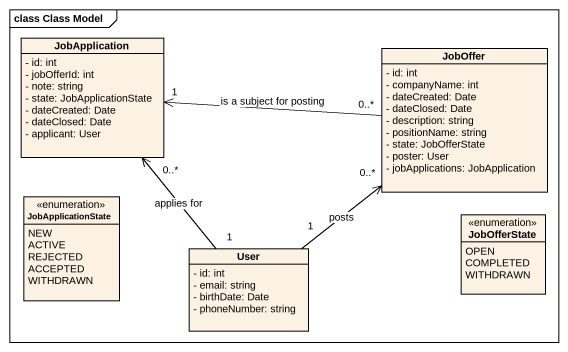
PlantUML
@startuml
mainframe class Class Model
hide circle
hide empty members
skinparam classAttributeIconSize 0
class JobApplication {
  - id: int
  - jobOfferId: int
  - note: string
  - state: JobApplicationState
  - dateCreated: Date
  - dateClosed: Date
  - applicant: User
}
class JobOffer {
  - id: int
  - companyName: int
  - dateCreated: Date
  - dateClosed: Date
  - description: string
  - positionName: string
  - state: JobOfferState
  - poster: User
  - jobApplications: JobApplication
}
enum JobApplicationState {
  NEW
  ACTIVE
  REJECTED
  ACCEPTED
  WITHDRAWN
}
enum JobOfferState {
  OPEN
  COMPLETED
  WITHDRAWN
}
class User {
  - id: int
  - email: string
  - birthDate: Date
  - phoneNumber: string
}
JobOffer "0..*" -left-> "1" JobApplication : is a subject for posting
User "1" -up-> "0..*" JobApplication : applies for
User "1" -up-> "0..*" JobOffer : posts
@enduml
